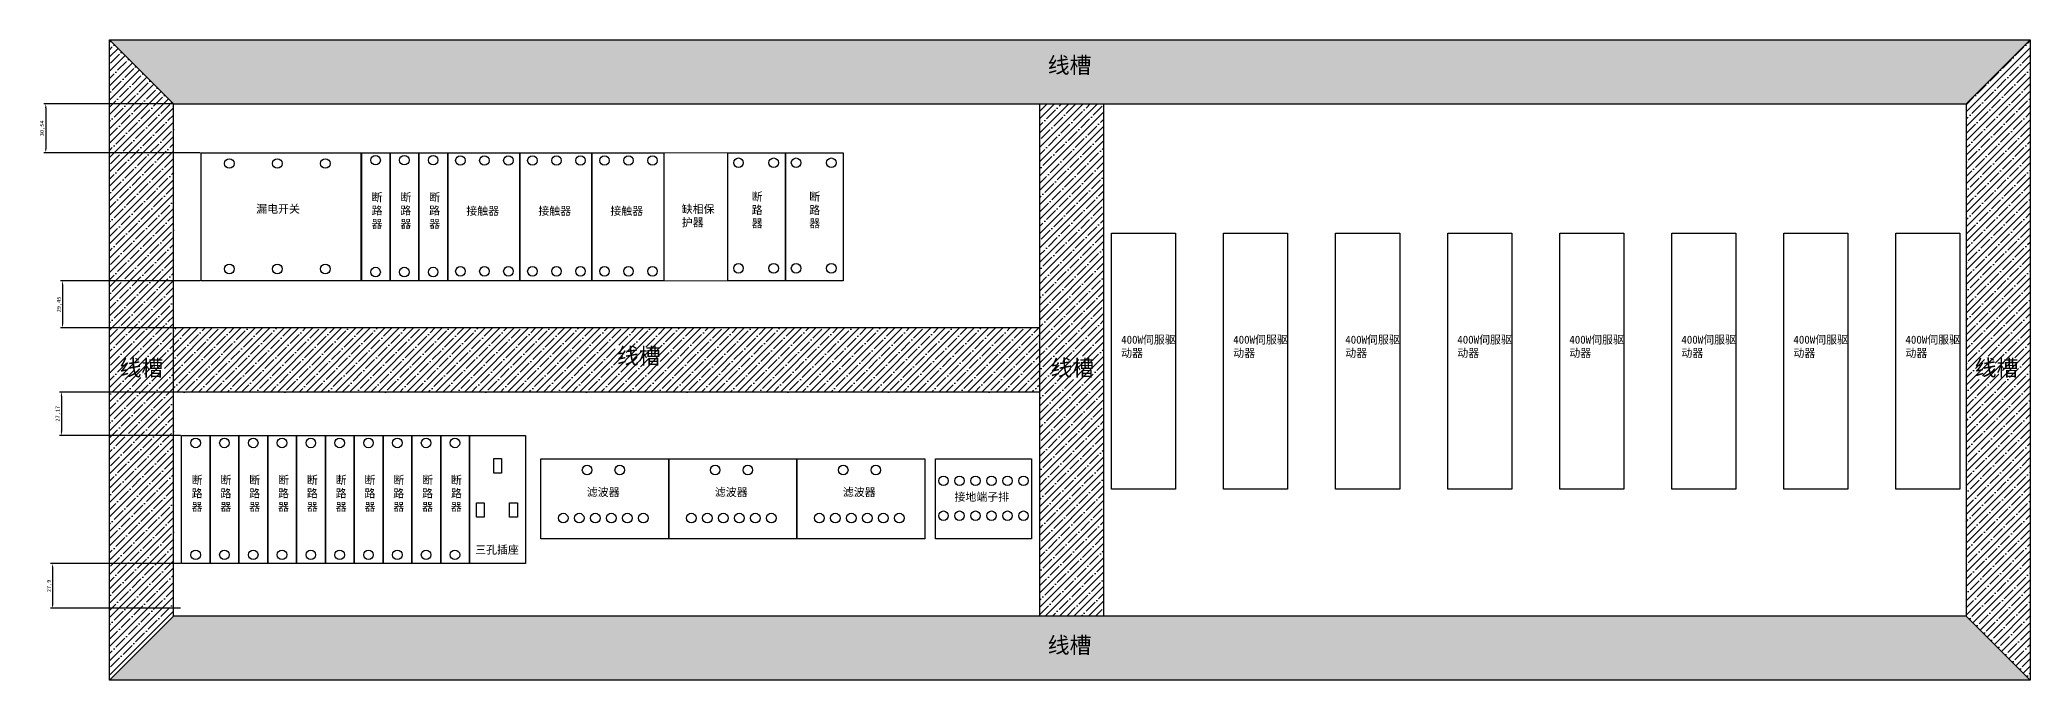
# Model space of a CAD drawing. Header units: millimetres. Extents: x -97 to 5214, y -62 to 3239.
# Drawn here: x 3970 to 5214, y 697 to 1097 of the extents above; entities that cross this region are included whole.
import ezdxf

# ---------------------------------------------------------------- set-up
doc = ezdxf.new("R2010")
doc.units = ezdxf.units.MM
doc.header["$PDMODE"] = 2
doc.header["$PDSIZE"] = -5
doc.styles.get("Standard").update_dxf_attribs({"font": 'SimSun.ttf'})
doc.dimstyles.new('ISO-25', dxfattribs={"dimtxt": 2.5, "dimasz": 2.5, "dimexe": 1.25, "dimexo": 0.625, "dimtad": 1, "dimtxsty": 'Standard', "dimcen": 2.5, "dimadec": 0, "dimazin": 0, "dimtfac": 1, "dimtmove": 0, "dimatfit": 3, "dimfxl": 0, "dimarcsym": 0})
pattern_1 = [(45, (0, 0), (-4.490128, 4.490128), []), (45, (4.49, 0), (-4.490128, 4.490128), [7.9375, -1.5875, 0, -1.5875])]

# ---------------------------------------------------------------- blocks, each defined once
blk = doc.blocks.new('2P断路器')
blk.add_lwpolyline([(558.9, 752.9), (594.9, 752.9), (594.9, 672.9), (558.9, 672.9)], close=True)
for centre in [(565.5, 746.6), (587.5, 746.6), (565.5, 680.7), (587.5, 680.7)]:
    blk.add_circle(centre, 3)
at = {"insert": (573.7, 727.9), "char_height": 5, "width": 19.001, "attachment_point": 1}
blk.add_mtext('{\\fSimSun|b0|i0|c134|p2;断\\P路\\P器}', dxfattribs=at)
blk = doc.blocks.new('漏电开关')
blk.add_lwpolyline([(514.4, 856.4), (614.4, 856.4), (614.4, 776.4), (514.4, 776.4)], close=True)
for centre in [(531.9, 849.7), (561.9, 849.7), (591.9, 849.7), (531.9, 783.8), (561.9, 783.8), (591.9, 783.8)]:
    blk.add_circle(centre, 3)
at = {"insert": (548.7, 823.8), "char_height": 5, "width": 49.439, "attachment_point": 1}
blk.add_mtext('{\\fSimSun|b0|i0|c134|p2;漏电开关}', dxfattribs=at)
blk = doc.blocks.new('接触器')
blk.add_lwpolyline([(716.1, 855.5), (761.1, 855.5), (761.1, 775.5), (716.1, 775.5)], close=True)
for centre in [(724, 850.7), (739, 850.7), (754, 850.7), (724, 781.5), (739, 781.5), (754, 781.5)]:
    blk.add_circle(centre, 3)
at = {"insert": (727.7, 821.7), "char_height": 5, "width": 34.75, "attachment_point": 1}
blk.add_mtext('{\\fSimSun|b0|i0|c134|p2;接触器}', dxfattribs=at)
blk = doc.blocks.new('断路器')
blk.add_lwpolyline([(789.7, 855.4), (807.7, 855.4), (807.7, 775.4), (789.7, 775.4)], close=True)
for centre in [(798.6, 850.8), (798.6, 780.9)]:
    blk.add_circle(centre, 3)
at = {"insert": (796.1, 830.1), "char_height": 5, "width": 9.057, "attachment_point": 1}
blk.add_mtext('{\\fSimSun|b0|i0|c134|p2;断\\P路\\P器}', dxfattribs=at)
blk = doc.blocks.new('滤波器')
blk.add_lwpolyline([(1221.1, 855.6), (1301.1, 855.6), (1301.1, 805.6), (1221.1, 805.6)], close=True)
for centre in [(1250, 848.6), (1270.4, 848.6), (1235.1, 818.6), (1245.1, 818.6), (1255.1, 818.6), (1265.1, 818.6), (1275.1, 818.6), (1285.1, 818.6)]:
    blk.add_circle(centre, 3)
at = {"insert": (1249.8, 837.3), "char_height": 5, "width": 39.534, "attachment_point": 1}
blk.add_mtext('{\\fSimSun|b0|i0|c134|p2;滤波器}', dxfattribs=at)
blk = doc.blocks.new('三孔插座')
for points in [[(864.4, 854.6), (899.4, 854.6), (899.4, 774.6), (864.4, 774.6)], [(879.5, 840.1), (884.4, 840.1), (884.4, 831), (879.5, 831)], [(868.8, 812.6), (873.6, 812.6), (873.6, 803.5), (868.8, 803.5)], [(889.4, 812.6), (894.3, 812.6), (894.3, 803.5), (889.4, 803.5)]]:
    blk.add_lwpolyline(points, close=True)
at = {"insert": (867.9, 785.7), "char_height": 5, "width": 35, "attachment_point": 1}
blk.add_mtext('{\\fSimSun|b0|i0|c134|p2;三孔插座}', dxfattribs=at)
blk = doc.blocks.new('接地端子排')
blk.add_lwpolyline([(919.8, 855.7), (979.8, 855.7), (979.8, 805.7), (919.8, 805.7)], close=True)
for centre in [(924.8, 841.9), (934.8, 841.9), (944.8, 841.9), (954.8, 841.9), (964.8, 841.9), (974.8, 841.9), (924.8, 820.1), (934.8, 820.1), (944.8, 820.1), (954.8, 820.1), (964.8, 820.1), (974.8, 820.1)]:
    blk.add_circle(centre, 3)
at = {"insert": (931.7, 834.4), "char_height": 5, "width": 45.927, "attachment_point": 1}
blk.add_mtext('接地端子排', dxfattribs=at)
blk = doc.blocks.new('400W伺服驱动器')
blk.add_lwpolyline([(1413.1, 856.3), (1453.1, 856.3), (1453.1, 696.3), (1413.1, 696.3)], close=True)
at = {"insert": (1419.1, 792.2), "char_height": 5, "width": 34.539, "attachment_point": 1}
blk.add_mtext('{\\fSimSun|b0|i0|c134|p2;400W伺服驱动器}', dxfattribs=at)
blk = doc.blocks.new('*D115')
at = {"color": 0, "lineweight": -2}
for p, q in [((4052.9, 1056.7), (3972.5, 1056.7)), ((3973.8, 1054.2), (3973.8, 1028.7)), ((4070.3, 1026.2), (3972.5, 1026.2))]:
    blk.add_line(p, q, dxfattribs=at)
for points in [[(3973.3, 1054.2), (3974.2, 1054.2), (3973.8, 1056.7)], [(3973.3, 1028.7), (3974.2, 1028.7), (3973.8, 1026.2)]]:
    blk.add_solid(points, dxfattribs=at)
at = {"layer": 'Defpoints', "color": 0, "lineweight": -2}
for p in [(4053.6, 1056.7), (3973.8, 1026.2), (4070.9, 1026.2)]:
    blk.add_point(p, dxfattribs=at)
at = {"color": 0, "lineweight": -2, "insert": (3971.7, 1041.4), "char_height": 2.5, "attachment_point": 5, "rotation": 90}
blk.add_mtext('30,54', dxfattribs=at)
blk = doc.blocks.new('*D116')
at = {"color": 0, "lineweight": -2}
for p, q in [((4070.3, 946.2), (3983, 946.2)), ((3984.2, 943.7), (3984.2, 919.2)), ((4052.9, 916.7), (3983, 916.7))]:
    blk.add_line(p, q, dxfattribs=at)
for points in [[(3983.8, 943.7), (3984.7, 943.7), (3984.2, 946.2)], [(3983.8, 919.2), (3984.7, 919.2), (3984.2, 916.7)]]:
    blk.add_solid(points, dxfattribs=at)
at = {"layer": 'Defpoints', "color": 0, "lineweight": -2}
for p in [(4070.9, 946.2), (3984.2, 916.7), (4053.6, 916.7)]:
    blk.add_point(p, dxfattribs=at)
at = {"color": 0, "lineweight": -2, "insert": (3982.2, 931.4), "char_height": 2.5, "attachment_point": 5, "rotation": 90}
blk.add_mtext('29,45', dxfattribs=at)
blk = doc.blocks.new('*D117')
at = {"color": 0, "lineweight": -2}
for p, q in [((4052.9, 876.7), (3982.3, 876.7)), ((3983.5, 874.2), (3983.5, 852)), ((4057.9, 849.5), (3982.3, 849.5))]:
    blk.add_line(p, q, dxfattribs=at)
for points in [[(3983.1, 874.2), (3984, 874.2), (3983.5, 876.7)], [(3983.1, 852), (3984, 852), (3983.5, 849.5)]]:
    blk.add_solid(points, dxfattribs=at)
at = {"layer": 'Defpoints', "color": 0, "lineweight": -2}
for p in [(4053.6, 876.7), (3983.5, 849.5), (4058.5, 849.5)]:
    blk.add_point(p, dxfattribs=at)
at = {"color": 0, "lineweight": -2, "insert": (3981.5, 863.1), "char_height": 2.5, "attachment_point": 5, "rotation": 90}
blk.add_mtext('27,17', dxfattribs=at)
blk = doc.blocks.new('*D118')
at = {"color": 0, "lineweight": -2}
for p, q in [((4057.9, 769.5), (3976.8, 769.5)), ((3978, 767), (3978, 744.1)), ((4057.9, 741.6), (3976.8, 741.6))]:
    blk.add_line(p, q, dxfattribs=at)
for points in [[(3977.6, 767), (3978.5, 767), (3978, 769.5)], [(3977.6, 744.1), (3978.5, 744.1), (3978, 741.6)]]:
    blk.add_solid(points, dxfattribs=at)
at = {"layer": 'Defpoints', "color": 0, "lineweight": -2}
for p in [(4058.5, 769.5), (3978, 741.6), (4058.5, 741.6)]:
    blk.add_point(p, dxfattribs=at)
at = {"color": 0, "lineweight": -2, "insert": (3976, 755.6), "char_height": 2.5, "attachment_point": 5, "rotation": 90}
blk.add_mtext('27,9', dxfattribs=at)

msp = doc.modelspace()

# ---------------------------------------------------------------- hatches: boundary and pattern name
at = {"lineweight": -2}
h = msp.add_hatch(dxfattribs=at)
h.set_pattern_fill('ANSI35,_I', color=0, style=2)
h.set_pattern_definition(pattern_1)
h.paths.add_polyline_path([(5213.57, 1096.696), (4013.57, 1096.696), (4053.57, 1056.696), (5173.57, 1056.696)])
h.paths.add_polyline_path([(4596.549, 1069.645), (4629.994, 1069.645), (4629.994, 1088.867), (4596.549, 1088.867)], flags=24)
h = msp.add_hatch(dxfattribs=at)
h.set_pattern_fill('ANSI35,_I', color=0, style=2)
h.set_pattern_definition(pattern_1)
h.paths.add_polyline_path([(4053.57, 1056.696), (4013.57, 1096.696), (4013.57, 696.696), (4053.57, 736.696)])
h.paths.add_polyline_path([(4016.655, 880.57), (4050.099, 880.57), (4050.099, 899.793), (4016.655, 899.793)], flags=24)
h = msp.add_hatch(dxfattribs=at)
h.set_pattern_fill('ANSI35,_I', color=0, style=2)
h.set_pattern_definition(pattern_1)
h.paths.add_polyline_path([(5213.57, 1096.696), (5173.57, 1056.696), (5173.57, 736.696), (5213.57, 696.696)])
h.paths.add_polyline_path([(5175.668, 880.57), (5209.113, 880.57), (5209.113, 899.793), (5175.668, 899.793)], flags=24)
h = msp.add_hatch(dxfattribs=at)
h.set_pattern_fill('ANSI35,_I', color=0, style=2)
h.set_pattern_definition(pattern_1)
h.paths.add_polyline_path([(4634.601, 1056.696), (4594.601, 1056.696), (4594.601, 736.696), (4634.601, 736.696)])
h.paths.add_polyline_path([(4598.256, 880.57), (4631.7, 880.57), (4631.7, 899.793), (4598.256, 899.793)], flags=24)
h = msp.add_hatch(dxfattribs=at)
h.set_pattern_fill('ANSI35,_I', color=0, style=2)
h.set_pattern_definition(pattern_1)
h.paths.add_polyline_path([(4594.601, 916.7), (4053.57, 916.7), (4053.57, 876.7), (4594.601, 876.7)])
h.paths.add_polyline_path([(4327.438, 888.039), (4360.882, 888.039), (4360.882, 907.261), (4327.438, 907.261)], flags=24)
h = msp.add_hatch(dxfattribs=at)
h.set_pattern_fill('ANSI35,_I', color=0, style=2)
h.set_pattern_definition(pattern_1)
h.paths.add_polyline_path([(5173.57, 736.696), (4053.57, 736.696), (4013.57, 696.696), (5213.57, 696.696)])
h.paths.add_polyline_path([(4596.531, 707.353), (4629.976, 707.353), (4629.976, 726.576), (4596.531, 726.576)], flags=24)

# ---------------------------------------------------------------- linework, layer by layer
at = {"color": 0, "lineweight": -2}
for p, q in [((4013.57, 1096.696), (4053.57, 1056.696)), ((5213.57, 1096.696), (5173.57, 1056.696)), ((4053.57, 1056.696), (5173.57, 1056.696)), ((4053.57, 736.696), (4053.57, 1056.696)), ((4594.601, 1056.696), (4594.601, 736.696)), ((4634.601, 1056.696), (4634.601, 736.696)), ((5173.57, 1056.696), (5173.57, 736.696)), ((4594.601, 916.7), (4053.57, 916.7)), ((4594.601, 876.7), (4053.57, 876.7)), ((4013.57, 696.696), (4053.57, 736.696)), ((5173.57, 736.696), (4053.57, 736.696)), ((5213.57, 696.696), (5173.57, 736.696))]:
    msp.add_line(p, q, dxfattribs=at)
msp.add_lwpolyline([(4013.57, 1096.696), (5213.57, 1096.696), (5213.57, 696.696), (4013.57, 696.696)], close=True, dxfattribs=at)
at = {"lineweight": 0}
msp.add_lwpolyline([(4359.931, 1026.151), (4399.931, 1026.151), (4399.931, 946.151), (4359.931, 946.151)], close=True, dxfattribs=at)

# ---------------------------------------------------------------- block references
for name, p in [('漏电开关', (3556.551, 169.756)), ('断路器', (3381.209, 170.722)), ('断路器', (3399.209, 170.722)), ('断路器', (3417.209, 170.722)), ('接触器', (3508.839, 170.605)), ('接触器', (3553.839, 170.605)), ('接触器', (3598.839, 170.605)), ('2P断路器', (3841.063, 273.291)), ('2P断路器', (3877.063, 273.291)), ('400W伺服驱动器', (3226.55, 119.699)), ('400W伺服驱动器', (3296.55, 119.699)), ('400W伺服驱动器', (3366.55, 119.699)), ('400W伺服驱动器', (3436.55, 119.699)), ('400W伺服驱动器', (3506.55, 119.699)), ('400W伺服驱动器', (3576.55, 119.699)), ('400W伺服驱动器', (3646.55, 119.699)), ('400W伺服驱动器', (3716.55, 119.699)), ('断路器', (3268.785, -5.895)), ('断路器', (3286.785, -5.895)), ('断路器', (3304.785, -5.895)), ('断路器', (3322.785, -5.895)), ('断路器', (3340.785, -5.895)), ('断路器', (3358.785, -5.895)), ('断路器', (3376.785, -5.895)), ('断路器', (3394.785, -5.895)), ('断路器', (3412.785, -5.895)), ('断路器', (3430.785, -5.895)), ('三孔插座', (3374.15, -5.027)), ('滤波器', (3061.979, -20.652)), ('滤波器', (3141.979, -20.652)), ('滤波器', (3221.979, -20.652)), ('接地端子排', (3609.835, -20.7))]:
    msp.add_blockref(name, p)

# ---------------------------------------------------------------- texts
at = {"lineweight": 0, "attachment_point": 1}
for s, insert, char_height, width in [('{\\fSimSun|b0|i0|c134|p2;\\C1;线槽}', (4599.771, 1085.867), 10, 101.05579), ('{\\fSimSun|b0|i0|c134|p2;缺相保护器}', (4371.101, 993.484), 5, 25.6048), ('{\\fSimSun|b0|i0|c134|p2;\\C1;线槽}', (4019.877, 896.793), 10, 101.05579), ('{\\fSimSun|b0|i0|c134|p2;\\C1;线槽}', (4330.66, 904.261), 10, 101.05579), ('{\\fSimSun|b0|i0|c134|p2;\\C1;线槽}', (4601.478, 896.793), 10, 101.05579), ('{\\fSimSun|b0|i0|c134|p2;\\C1;线槽}', (5178.891, 896.793), 10, 101.05579), ('{\\fSimSun|b0|i0|c134|p2;\\C1;线槽}', (4599.754, 723.576), 10, 101.05579)]:
    msp.add_mtext(s, dxfattribs=dict(at, insert=insert, char_height=char_height, width=width))

# ---------------------------------------------------------------- dimensions: what is measured, and where the dimension line sits
at = {"color": 0, "lineweight": -2}
for base, p1, p2, picture, middle in [((3973.7649, 1026.1509), (4053.5698, 1056.6956), (4070.9309, 1026.1509), '*D115', (3971.6815, 1041.4232)), ((3984.238, 916.7), (4070.931, 946.151), (4053.57, 916.7), '*D116', (3982.155, 931.425)), ((3983.547, 849.533), (4053.57, 876.7), (4058.506, 849.533), '*D117', (3981.464, 863.116)), ((3978.037, 741.632), (4058.506, 769.533), (4058.506, 741.632), '*D118', (3975.954, 755.583))]:
    dim = msp.add_linear_dim(base=base, p1=p1, p2=p2, angle=90, dimstyle='ISO-25', dxfattribs=at)
    dim.commit()
    dim.dimension.update_dxf_attribs({"geometry": picture, "text_midpoint": middle})

doc.saveas('drawing.dxf')
